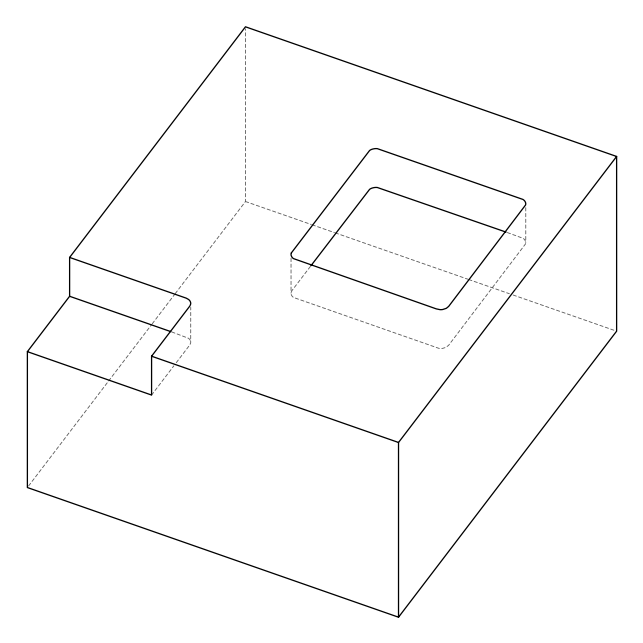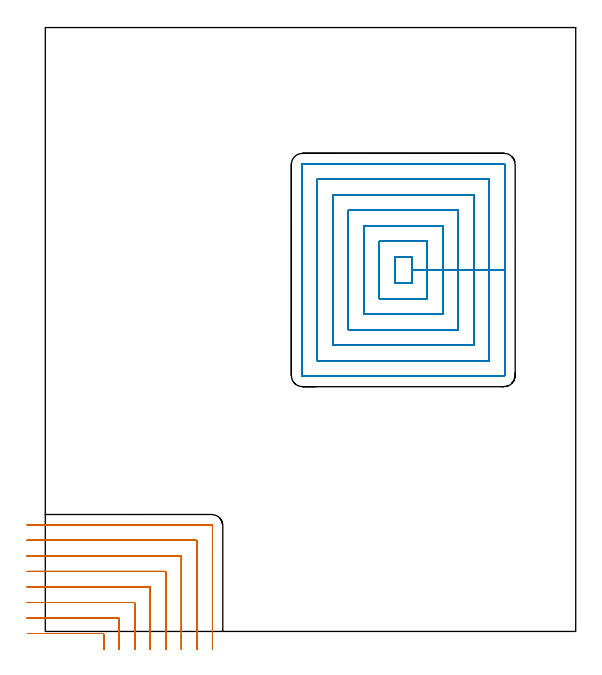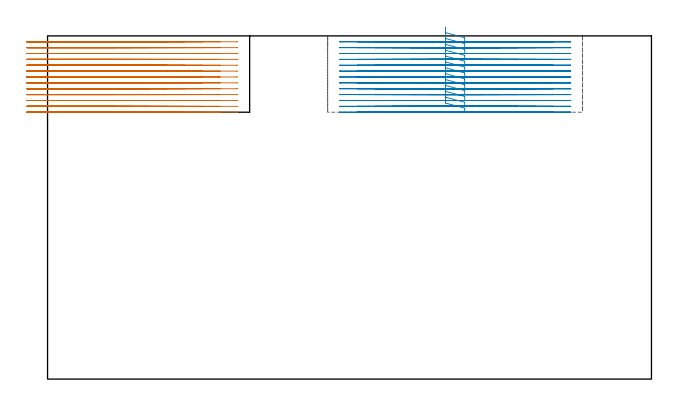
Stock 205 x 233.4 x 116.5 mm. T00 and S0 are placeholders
(PLAN: 2 operations, 0 tool changes, 52.8 min)
(1 MILL_CORNER_NOTCH_RECTANGULAR | CORNER_NOTCH_RECTANGULAR | NXT0201_009 | Follow Part, ap 2, ae 75% | 18.5 min | 80210 mm3)
(2 MILL_RECTANGULAR_POCKET | POCKET_RECTANGULAR_STRAIGHT | NXT0201_009 | Follow Part, ap 2, ae 75% | 34.29 min | 201684 mm3)
(TOOL NXT0201_009 | ENDMILL 8mm [2P460-0800-NA 1630] | D8 FL26 Z6)
(OP 1 MILL_CORNER_NOTCH_RECTANGULAR)
G17 G21 G94 G90
T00 M6
G54
G17 G0 G90 X22.6 Y-7. S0 M3
G43 Z126.5 H1
Z114.508
G94 G1 Y-4. F250.
Y-1.197 F500.
G3 X22.203 Y-0.8 R0.4
G1 X-3.919
X-6.919 F250.
G0 Z126.5
X28.6 Y-7.
Z114.508
G1 Y-4.
Y4.803 F500.
G3 X28.203 Y5.2 R0.4
G1 X-4.
X-7. F250.
G0 Z126.5
X34.6 Y-7.
Z114.508
G1 Y-4.
Y10.803 F500.
G3 X34.203 Y11.2 R0.4
G1 X-4.
X-7. F250.
G0 Z126.5
X40.6 Y-7.
Z114.508
G1 Y-4.
Y16.803 F500.
G3 X40.203 Y17.2 R0.4
G1 X-4.
X-7. F250.
G0 Z126.5
X46.6 Y-7.
Z114.508
G1 Y-4.
Y22.803 F500.
G3 X46.203 Y23.2 R0.4
G1 X-4.
X-7. F250.
G0 Z126.5
X52.6 Y-7.
Z114.508
G1 Y-4.
Y28.802 F500.
G3 X52.202 Y29.2 R0.4
G1 X-4.
X-7. F250.
G0 Z126.5
X58.6 Y-7.
Z114.508
G1 Y-4.
Y34.802 F500.
G3 X58.202 Y35.2 R0.4
G1 X-4.
X-7. F250.
G0 Z126.5
X64.6 Y-7.
Z114.508
G1 Y-4.
Y40.802 F500.
G3 X64.202 Y41.2 R0.4
G1 X-4.
X-7. F250.
G0 Z126.5
X22.6 Y-7.
Z112.515
G1 Y-4.
Y-1.197 F500.
G3 X22.203 Y-0.8 R0.4
G1 X-3.919
X-6.919 F250.
G0 Z126.5
X28.6 Y-7.
Z112.515
G1 Y-4.
Y4.803 F500.
G3 X28.203 Y5.2 R0.4
G1 X-4.
X-7. F250.
G0 Z126.5
X34.6 Y-7.
Z112.515
G1 Y-4.
Y10.803 F500.
G3 X34.203 Y11.2 R0.4
G1 X-4.
X-7. F250.
G0 Z126.5
X40.6 Y-7.
Z112.515
G1 Y-4.
Y16.803 F500.
G3 X40.203 Y17.2 R0.4
G1 X-4.
X-7. F250.
G0 Z126.5
X46.6 Y-7.
Z112.515
G1 Y-4.
Y22.803 F500.
G3 X46.203 Y23.2 R0.4
G1 X-4.
X-7. F250.
G0 Z126.5
X52.6 Y-7.
Z112.515
G1 Y-4.
Y28.802 F500.
G3 X52.202 Y29.2 R0.4
G1 X-4.
X-7. F250.
G0 Z126.5
X58.6 Y-7.
Z112.515
G1 Y-4.
Y34.802 F500.
G3 X58.202 Y35.2 R0.4
G1 X-4.
X-7. F250.
G0 Z126.5
X64.6 Y-7.
Z112.515
G1 Y-4.
Y40.802 F500.
G3 X64.202 Y41.2 R0.4
G1 X-4.
X-7. F250.
G0 Z126.5
X22.6 Y-7.
Z110.523
G1 Y-4.
Y-1.197 F500.
G3 X22.203 Y-0.8 R0.4
G1 X-3.919
X-6.919 F250.
G0 Z126.5
X28.6 Y-7.
Z110.523
G1 Y-4.
Y4.803 F500.
G3 X28.203 Y5.2 R0.4
G1 X-4.
X-7. F250.
G0 Z126.5
X34.6 Y-7.
Z110.523
G1 Y-4.
Y10.803 F500.
G3 X34.203 Y11.2 R0.4
G1 X-4.
X-7. F250.
G0 Z126.5
X40.6 Y-7.
Z110.523
G1 Y-4.
Y16.803 F500.
G3 X40.203 Y17.2 R0.4
G1 X-4.
X-7. F250.
G0 Z126.5
X46.6 Y-7.
Z110.523
G1 Y-4.
Y22.803 F500.
G3 X46.203 Y23.2 R0.4
G1 X-4.
X-7. F250.
G0 Z126.5
X52.6 Y-7.
Z110.523
G1 Y-4.
Y28.802 F500.
G3 X52.202 Y29.2 R0.4
G1 X-4.
X-7. F250.
G0 Z126.5
X58.6 Y-7.
Z110.523
G1 Y-4.
Y34.802 F500.
G3 X58.202 Y35.2 R0.4
G1 X-4.
X-7. F250.
G0 Z126.5
X64.6 Y-7.
Z110.523
G1 Y-4.
Y40.802 F500.
G3 X64.202 Y41.2 R0.4
G1 X-4.
X-7. F250.
G0 Z126.5
X22.6 Y-7.
Z108.531
G1 Y-4.
Y-1.197 F500.
G3 X22.203 Y-0.8 R0.4
G1 X-3.919
X-6.919 F250.
G0 Z126.5
X28.6 Y-7.
Z108.531
G1 Y-4.
Y4.803 F500.
G3 X28.203 Y5.2 R0.4
G1 X-4.
X-7. F250.
G0 Z126.5
X34.6 Y-7.
Z108.531
G1 Y-4.
Y10.803 F500.
G3 X34.203 Y11.2 R0.4
G1 X-4.
X-7. F250.
G0 Z126.5
X40.6 Y-7.
Z108.531
G1 Y-4.
Y16.803 F500.
G3 X40.203 Y17.2 R0.4
G1 X-4.
X-7. F250.
G0 Z126.5
X46.6 Y-7.
Z108.531
G1 Y-4.
Y22.803 F500.
G3 X46.203 Y23.2 R0.4
G1 X-4.
X-7. F250.
G0 Z126.5
X52.6 Y-7.
Z108.531
G1 Y-4.
Y28.802 F500.
G3 X52.202 Y29.2 R0.4
G1 X-4.
X-7. F250.
G0 Z126.5
X58.6 Y-7.
Z108.531
G1 Y-4.
Y34.802 F500.
G3 X58.202 Y35.2 R0.4
G1 X-4.
X-7. F250.
G0 Z126.5
X64.6 Y-7.
Z108.531
G1 Y-4.
Y40.802 F500.
G3 X64.202 Y41.2 R0.4
G1 X-4.
X-7. F250.
G0 Z126.5
X22.6 Y-7.
Z106.538
G1 Y-4.
Y-1.197 F500.
G3 X22.203 Y-0.8 R0.4
G1 X-3.919
X-6.919 F250.
G0 Z126.5
X28.6 Y-7.
Z106.538
G1 Y-4.
Y4.803 F500.
G3 X28.203 Y5.2 R0.4
G1 X-4.
X-7. F250.
G0 Z126.5
X34.6 Y-7.
Z106.538
G1 Y-4.
Y10.803 F500.
G3 X34.203 Y11.2 R0.4
G1 X-4.
X-7. F250.
G0 Z126.5
X40.6 Y-7.
Z106.538
G1 Y-4.
Y16.803 F500.
G3 X40.203 Y17.2 R0.4
G1 X-4.
X-7. F250.
G0 Z126.5
X46.6 Y-7.
Z106.538
G1 Y-4.
Y22.803 F500.
G3 X46.203 Y23.2 R0.4
G1 X-4.
X-7. F250.
G0 Z126.5
X52.6 Y-7.
Z106.538
G1 Y-4.
Y28.802 F500.
G3 X52.202 Y29.2 R0.4
G1 X-4.
X-7. F250.
G0 Z126.5
X58.6 Y-7.
Z106.538
G1 Y-4.
Y34.802 F500.
G3 X58.202 Y35.2 R0.4
G1 X-4.
X-7. F250.
G0 Z126.5
X64.6 Y-7.
Z106.538
G1 Y-4.
Y40.802 F500.
G3 X64.202 Y41.2 R0.4
G1 X-4.
X-7. F250.
G0 Z126.5
X22.6 Y-7.
Z104.546
G1 Y-4.
Y-1.197 F500.
G3 X22.203 Y-0.8 R0.4
G1 X-3.919
X-6.919 F250.
G0 Z126.5
X28.6 Y-7.
Z104.546
G1 Y-4.
Y4.803 F500.
G3 X28.203 Y5.2 R0.4
G1 X-4.
X-7. F250.
G0 Z126.5
X34.6 Y-7.
Z104.546
G1 Y-4.
Y10.803 F500.
G3 X34.203 Y11.2 R0.4
G1 X-4.
X-7. F250.
G0 Z126.5
X40.6 Y-7.
Z104.546
G1 Y-4.
Y16.803 F500.
G3 X40.203 Y17.2 R0.4
G1 X-4.
X-7. F250.
G0 Z126.5
X46.6 Y-7.
Z104.546
G1 Y-4.
Y22.803 F500.
G3 X46.203 Y23.2 R0.4
G1 X-4.
X-7. F250.
G0 Z126.5
X52.6 Y-7.
Z104.546
G1 Y-4.
Y28.802 F500.
G3 X52.202 Y29.2 R0.4
G1 X-4.
X-7. F250.
G0 Z126.5
X58.6 Y-7.
Z104.546
G1 Y-4.
Y34.802 F500.
G3 X58.202 Y35.2 R0.4
G1 X-4.
X-7. F250.
G0 Z126.5
X64.6 Y-7.
Z104.546
G1 Y-4.
Y40.802 F500.
G3 X64.202 Y41.2 R0.4
G1 X-4.
X-7. F250.
G0 Z126.5
X22.6 Y-7.
Z102.554
G1 Y-4.
Y-1.197 F500.
G3 X22.203 Y-0.8 R0.4
G1 X-3.919
X-6.919 F250.
G0 Z126.5
X28.6 Y-7.
Z102.554
G1 Y-4.
Y4.803 F500.
G3 X28.203 Y5.2 R0.4
G1 X-4.
X-7. F250.
G0 Z126.5
X34.6 Y-7.
Z102.554
G1 Y-4.
Y10.803 F500.
G3 X34.203 Y11.2 R0.4
G1 X-4.
X-7. F250.
G0 Z126.5
X40.6 Y-7.
Z102.554
G1 Y-4.
Y16.803 F500.
G3 X40.203 Y17.2 R0.4
G1 X-4.
X-7. F250.
G0 Z126.5
X46.6 Y-7.
Z102.554
G1 Y-4.
Y22.803 F500.
G3 X46.203 Y23.2 R0.4
G1 X-4.
X-7. F250.
G0 Z126.5
X52.6 Y-7.
Z102.554
G1 Y-4.
Y28.802 F500.
G3 X52.202 Y29.2 R0.4
G1 X-4.
X-7. F250.
G0 Z126.5
X58.6 Y-7.
Z102.554
G1 Y-4.
Y34.802 F500.
G3 X58.202 Y35.2 R0.4
G1 X-4.
X-7. F250.
G0 Z126.5
X64.6 Y-7.
Z102.554
G1 Y-4.
Y40.802 F500.
G3 X64.202 Y41.2 R0.4
G1 X-4.
X-7. F250.
G0 Z126.5
X22.6 Y-7.
Z100.562
G1 Y-4.
Y-1.197 F500.
G3 X22.203 Y-0.8 R0.4
G1 X-3.919
X-6.919 F250.
G0 Z126.5
X28.6 Y-7.
Z100.562
G1 Y-4.
Y4.803 F500.
G3 X28.203 Y5.2 R0.4
G1 X-4.
X-7. F250.
G0 Z126.5
X34.6 Y-7.
Z100.562
G1 Y-4.
Y10.803 F500.
G3 X34.203 Y11.2 R0.4
G1 X-4.
X-7. F250.
G0 Z126.5
X40.6 Y-7.
Z100.562
G1 Y-4.
Y16.803 F500.
G3 X40.203 Y17.2 R0.4
G1 X-4.
X-7. F250.
G0 Z126.5
X46.6 Y-7.
Z100.562
G1 Y-4.
Y22.803 F500.
G3 X46.203 Y23.2 R0.4
G1 X-4.
X-7. F250.
G0 Z126.5
X52.6 Y-7.
Z100.562
G1 Y-4.
Y28.802 F500.
G3 X52.202 Y29.2 R0.4
G1 X-4.
X-7. F250.
G0 Z126.5
X58.6 Y-7.
Z100.562
G1 Y-4.
Y34.802 F500.
G3 X58.202 Y35.2 R0.4
G1 X-4.
X-7. F250.
G0 Z126.5
X64.6 Y-7.
Z100.562
G1 Y-4.
Y40.802 F500.
G3 X64.202 Y41.2 R0.4
G1 X-4.
X-7. F250.
G0 Z126.5
X22.6 Y-7.
Z98.569
G1 Y-4.
Y-1.197 F500.
G3 X22.203 Y-0.8 R0.4
G1 X-3.919
X-6.919 F250.
G0 Z126.5
X28.6 Y-7.
Z98.569
G1 Y-4.
Y4.803 F500.
G3 X28.203 Y5.2 R0.4
G1 X-4.
X-7. F250.
G0 Z126.5
X34.6 Y-7.
Z98.569
G1 Y-4.
Y10.803 F500.
G3 X34.203 Y11.2 R0.4
G1 X-4.
X-7. F250.
G0 Z126.5
X40.6 Y-7.
Z98.569
G1 Y-4.
Y16.803 F500.
G3 X40.203 Y17.2 R0.4
G1 X-4.
X-7. F250.
G0 Z126.5
X46.6 Y-7.
Z98.569
G1 Y-4.
Y22.803 F500.
G3 X46.203 Y23.2 R0.4
G1 X-4.
X-7. F250.
G0 Z126.5
X52.6 Y-7.
Z98.569
G1 Y-4.
Y28.802 F500.
G3 X52.202 Y29.2 R0.4
G1 X-4.
X-7. F250.
G0 Z126.5
X58.6 Y-7.
Z98.569
G1 Y-4.
Y34.802 F500.
G3 X58.202 Y35.2 R0.4
G1 X-4.
X-7. F250.
G0 Z126.5
X64.6 Y-7.
Z98.569
G1 Y-4.
Y40.802 F500.
G3 X64.202 Y41.2 R0.4
G1 X-4.
X-7. F250.
G0 Z126.5
X22.6 Y-7.
Z96.577
G1 Y-4.
Y-1.197 F500.
G3 X22.203 Y-0.8 R0.4
G1 X-3.919
X-6.919 F250.
G0 Z126.5
X28.6 Y-7.
Z96.577
G1 Y-4.
Y4.803 F500.
G3 X28.203 Y5.2 R0.4
G1 X-4.
X-7. F250.
G0 Z126.5
X34.6 Y-7.
Z96.577
G1 Y-4.
Y10.803 F500.
G3 X34.203 Y11.2 R0.4
G1 X-4.
X-7. F250.
G0 Z126.5
X40.6 Y-7.
Z96.577
G1 Y-4.
Y16.803 F500.
G3 X40.203 Y17.2 R0.4
G1 X-4.
X-7. F250.
G0 Z126.5
X46.6 Y-7.
Z96.577
G1 Y-4.
Y22.803 F500.
G3 X46.203 Y23.2 R0.4
G1 X-4.
X-7. F250.
G0 Z126.5
X52.6 Y-7.
Z96.577
G1 Y-4.
Y28.802 F500.
G3 X52.202 Y29.2 R0.4
G1 X-4.
X-7. F250.
G0 Z126.5
X58.6 Y-7.
Z96.577
G1 Y-4.
Y34.802 F500.
G3 X58.202 Y35.2 R0.4
G1 X-4.
X-7. F250.
G0 Z126.5
X64.6 Y-7.
Z96.577
G1 Y-4.
Y40.802 F500.
G3 X64.202 Y41.2 R0.4
G1 X-4.
X-7. F250.
G0 Z126.5
X22.6 Y-7.
Z94.585
G1 Y-4.
Y-1.197 F500.
G3 X22.203 Y-0.8 R0.4
G1 X-3.919
X-6.919 F250.
G0 Z126.5
X28.6 Y-7.
Z94.585
G1 Y-4.
Y4.803 F500.
G3 X28.203 Y5.2 R0.4
G1 X-4.
X-7. F250.
G0 Z126.5
X34.6 Y-7.
Z94.585
G1 Y-4.
Y10.803 F500.
G3 X34.203 Y11.2 R0.4
G1 X-4.
X-7. F250.
G0 Z126.5
X40.6 Y-7.
Z94.585
G1 Y-4.
Y16.803 F500.
G3 X40.203 Y17.2 R0.4
G1 X-4.
X-7. F250.
G0 Z126.5
X46.6 Y-7.
Z94.585
G1 Y-4.
Y22.803 F500.
G3 X46.203 Y23.2 R0.4
G1 X-4.
X-7. F250.
G0 Z126.5
X52.6 Y-7.
Z94.585
G1 Y-4.
Y28.802 F500.
G3 X52.202 Y29.2 R0.4
G1 X-4.
X-7. F250.
G0 Z126.5
X58.6 Y-7.
Z94.585
G1 Y-4.
Y34.802 F500.
G3 X58.202 Y35.2 R0.4
G1 X-4.
X-7. F250.
G0 Z126.5
X64.6 Y-7.
Z94.585
G1 Y-4.
Y40.802 F500.
G3 X64.202 Y41.2 R0.4
G1 X-4.
X-7. F250.
G0 Z126.5
X22.6 Y-7.
Z92.592
G1 Y-4.
Y-1.197 F500.
G3 X22.203 Y-0.8 R0.4
G1 X-3.919
X-6.919 F250.
G0 Z126.5
X28.6 Y-7.
Z92.592
G1 Y-4.
Y4.803 F500.
G3 X28.203 Y5.2 R0.4
G1 X-4.
X-7. F250.
G0 Z126.5
X34.6 Y-7.
Z92.592
G1 Y-4.
Y10.803 F500.
G3 X34.203 Y11.2 R0.4
G1 X-4.
X-7. F250.
G0 Z126.5
X40.6 Y-7.
Z92.592
G1 Y-4.
Y16.803 F500.
G3 X40.203 Y17.2 R0.4
G1 X-4.
X-7. F250.
G0 Z126.5
X46.6 Y-7.
Z92.592
G1 Y-4.
Y22.803 F500.
G3 X46.203 Y23.2 R0.4
G1 X-4.
X-7. F250.
G0 Z126.5
X52.6 Y-7.
Z92.592
G1 Y-4.
Y28.802 F500.
G3 X52.202 Y29.2 R0.4
G1 X-4.
X-7. F250.
G0 Z126.5
X58.6 Y-7.
Z92.592
G1 Y-4.
Y34.802 F500.
G3 X58.202 Y35.2 R0.4
G1 X-4.
X-7. F250.
G0 Z126.5
X64.6 Y-7.
Z92.592
G1 Y-4.
Y40.802 F500.
G3 X64.202 Y41.2 R0.4
G1 X-4.
X-7. F250.
G0 Z126.5
X22.6 Y-7.
Z90.6
G1 Y-4.
Y-1.197 F500.
G3 X22.203 Y-0.8 R0.4
G1 X-3.919
X-6.919 F250.
G0 Z126.5
X28.6 Y-7.
Z90.6
G1 Y-4.
Y4.803 F500.
G3 X28.203 Y5.2 R0.4
G1 X-4.
X-7. F250.
G0 Z126.5
X34.6 Y-7.
Z90.6
G1 Y-4.
Y10.803 F500.
G3 X34.203 Y11.2 R0.4
G1 X-4.
X-7. F250.
G0 Z126.5
X40.6 Y-7.
Z90.6
G1 Y-4.
Y16.803 F500.
G3 X40.203 Y17.2 R0.4
G1 X-4.
X-7. F250.
G0 Z126.5
X46.6 Y-7.
Z90.6
G1 Y-4.
Y22.803 F500.
G3 X46.203 Y23.2 R0.4
G1 X-4.
X-7. F250.
G0 Z126.5
X52.6 Y-7.
Z90.6
G1 Y-4.
Y28.802 F500.
G3 X52.202 Y29.2 R0.4
G1 X-4.
X-7. F250.
G0 Z126.5
X58.6 Y-7.
Z90.6
G1 Y-4.
Y34.802 F500.
G3 X58.202 Y35.2 R0.4
G1 X-4.
X-7. F250.
G0 Z126.5
X64.6 Y-7.
Z90.6
G1 Y-4.
Y40.802 F500.
G3 X64.202 Y41.2 R0.4
G1 X-4.
X-7. F250.
G0 Z126.5
M5
M2
(OP 2 MILL_RECTANGULAR_POCKET)
G17 G21 G94 G90
T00 M6
G54
G17 G0 G90 X135.1 Y141.632 S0 M3
G43 Z126.5 H1
Z119.5
G94 G1 Y134.6 Z117.616 F250.
X141.6 Z115.874
Y139.7 Z114.508
Y144.8 F500.
X135.1
Y134.6
X141.6
Y139.7
X147.6
Y150.8
X129.1
Y128.6
X147.6
Y139.7
X153.6
Y156.8
X123.1
Y122.6
X153.6
Y139.7
X159.6
Y162.8
X117.1
Y116.6
X159.6
Y139.7
X165.6
Y168.8
X111.1
Y110.6
X165.6
Y139.7
X171.6
Y174.8
X105.1
Y104.6
X171.6
Y139.7
X177.6
Y180.4
G3 X177.2 Y180.8 R0.4
G1 X99.5
G3 X99.1 Y180.4 R0.4
G1 Y99.
G3 X99.5 Y98.6 R0.4
G1 X177.2
G3 X177.6 Y99. R0.4
G1 Y139.7
Y140.7
G0 X135.1 Y141.632 Z117.508
G1 Y134.6 Z115.624 F250.
X141.6 Z113.882
Y139.7 Z112.515
Y144.8 F500.
X135.1
Y134.6
X141.6
Y139.7
X147.6
Y150.8
X129.1
Y128.6
X147.6
Y139.7
X153.6
Y156.8
X123.1
Y122.6
X153.6
Y139.7
X159.6
Y162.8
X117.1
Y116.6
X159.6
Y139.7
X165.6
Y168.8
X111.1
Y110.6
X165.6
Y139.7
X171.6
Y174.8
X105.1
Y104.6
X171.6
Y139.7
X177.6
Y180.4
G3 X177.2 Y180.8 R0.4
G1 X99.5
G3 X99.1 Y180.4 R0.4
G1 Y99.
G3 X99.5 Y98.6 R0.4
G1 X177.2
G3 X177.6 Y99. R0.4
G1 Y139.7
Y140.7
G0 X135.1 Y141.632 Z115.515
G1 Y134.6 Z113.631 F250.
X141.6 Z111.89
Y139.7 Z110.523
Y144.8 F500.
X135.1
Y134.6
X141.6
Y139.7
X147.6
Y150.8
X129.1
Y128.6
X147.6
Y139.7
X153.6
Y156.8
X123.1
Y122.6
X153.6
Y139.7
X159.6
Y162.8
X117.1
Y116.6
X159.6
Y139.7
X165.6
Y168.8
X111.1
Y110.6
X165.6
Y139.7
X171.6
Y174.8
X105.1
Y104.6
X171.6
Y139.7
X177.6
Y180.4
G3 X177.2 Y180.8 R0.4
G1 X99.5
G3 X99.1 Y180.4 R0.4
G1 Y99.
G3 X99.5 Y98.6 R0.4
G1 X177.2
G3 X177.6 Y99. R0.4
G1 Y139.7
Y140.7
G0 X135.1 Y141.632 Z113.523
G1 Y134.6 Z111.639 F250.
X141.6 Z109.897
Y139.7 Z108.531
Y144.8 F500.
X135.1
Y134.6
X141.6
Y139.7
X147.6
Y150.8
X129.1
Y128.6
X147.6
Y139.7
X153.6
Y156.8
X123.1
Y122.6
X153.6
Y139.7
X159.6
Y162.8
X117.1
Y116.6
X159.6
Y139.7
X165.6
Y168.8
X111.1
Y110.6
X165.6
Y139.7
X171.6
Y174.8
X105.1
Y104.6
X171.6
Y139.7
X177.6
Y180.4
G3 X177.2 Y180.8 R0.4
G1 X99.5
G3 X99.1 Y180.4 R0.4
G1 Y99.
G3 X99.5 Y98.6 R0.4
G1 X177.2
G3 X177.6 Y99. R0.4
G1 Y139.7
Y140.7
G0 X135.1 Y141.632 Z111.531
G1 Y134.6 Z109.647 F250.
X141.6 Z107.905
Y139.7 Z106.538
Y144.8 F500.
X135.1
Y134.6
X141.6
Y139.7
X147.6
Y150.8
X129.1
Y128.6
X147.6
Y139.7
X153.6
Y156.8
X123.1
Y122.6
X153.6
Y139.7
X159.6
Y162.8
X117.1
Y116.6
X159.6
Y139.7
X165.6
Y168.8
X111.1
Y110.6
X165.6
Y139.7
X171.6
Y174.8
X105.1
Y104.6
X171.6
Y139.7
X177.6
Y180.4
G3 X177.2 Y180.8 R0.4
G1 X99.5
G3 X99.1 Y180.4 R0.4
G1 Y99.
G3 X99.5 Y98.6 R0.4
G1 X177.2
G3 X177.6 Y99. R0.4
G1 Y139.7
Y140.7
G0 X135.1 Y141.632 Z109.538
G1 Y134.6 Z107.654 F250.
X141.6 Z105.913
Y139.7 Z104.546
Y144.8 F500.
X135.1
Y134.6
X141.6
Y139.7
X147.6
Y150.8
X129.1
Y128.6
X147.6
Y139.7
X153.6
Y156.8
X123.1
Y122.6
X153.6
Y139.7
X159.6
Y162.8
X117.1
Y116.6
X159.6
Y139.7
X165.6
Y168.8
X111.1
Y110.6
X165.6
Y139.7
X171.6
Y174.8
X105.1
Y104.6
X171.6
Y139.7
X177.6
Y180.4
G3 X177.2 Y180.8 R0.4
G1 X99.5
G3 X99.1 Y180.4 R0.4
G1 Y99.
G3 X99.5 Y98.6 R0.4
G1 X177.2
G3 X177.6 Y99. R0.4
G1 Y139.7
Y140.7
G0 X135.1 Y141.632 Z107.546
G1 Y134.6 Z105.662 F250.
X141.6 Z103.92
Y139.7 Z102.554
Y144.8 F500.
X135.1
Y134.6
X141.6
Y139.7
X147.6
Y150.8
X129.1
Y128.6
X147.6
Y139.7
X153.6
Y156.8
X123.1
Y122.6
X153.6
Y139.7
X159.6
Y162.8
X117.1
Y116.6
X159.6
Y139.7
X165.6
Y168.8
X111.1
Y110.6
X165.6
Y139.7
X171.6
Y174.8
X105.1
Y104.6
X171.6
Y139.7
X177.6
Y180.4
G3 X177.2 Y180.8 R0.4
G1 X99.5
G3 X99.1 Y180.4 R0.4
G1 Y99.
G3 X99.5 Y98.6 R0.4
G1 X177.2
G3 X177.6 Y99. R0.4
G1 Y139.7
Y140.7
G0 X135.1 Y141.632 Z105.554
G1 Y134.6 Z103.67 F250.
X141.6 Z101.928
Y139.7 Z100.562
Y144.8 F500.
X135.1
Y134.6
X141.6
Y139.7
X147.6
Y150.8
X129.1
Y128.6
X147.6
Y139.7
X153.6
Y156.8
X123.1
Y122.6
X153.6
Y139.7
X159.6
Y162.8
X117.1
Y116.6
X159.6
Y139.7
X165.6
Y168.8
X111.1
Y110.6
X165.6
Y139.7
X171.6
Y174.8
X105.1
Y104.6
X171.6
Y139.7
X177.6
Y180.4
G3 X177.2 Y180.8 R0.4
G1 X99.5
G3 X99.1 Y180.4 R0.4
G1 Y99.
G3 X99.5 Y98.6 R0.4
G1 X177.2
G3 X177.6 Y99. R0.4
G1 Y139.7
Y140.7
G0 X135.1 Y141.632 Z103.562
G1 Y134.6 Z101.677 F250.
X141.6 Z99.936
Y139.7 Z98.569
Y144.8 F500.
X135.1
Y134.6
X141.6
Y139.7
X147.6
Y150.8
X129.1
Y128.6
X147.6
Y139.7
X153.6
Y156.8
X123.1
Y122.6
X153.6
Y139.7
X159.6
Y162.8
X117.1
Y116.6
X159.6
Y139.7
X165.6
Y168.8
X111.1
Y110.6
X165.6
Y139.7
X171.6
Y174.8
X105.1
Y104.6
X171.6
Y139.7
X177.6
Y180.4
G3 X177.2 Y180.8 R0.4
G1 X99.5
G3 X99.1 Y180.4 R0.4
G1 Y99.
G3 X99.5 Y98.6 R0.4
G1 X177.2
G3 X177.6 Y99. R0.4
G1 Y139.7
Y140.7
G0 X135.1 Y141.632 Z101.569
G1 Y134.6 Z99.685 F250.
X141.6 Z97.943
Y139.7 Z96.577
Y144.8 F500.
X135.1
Y134.6
X141.6
Y139.7
X147.6
Y150.8
X129.1
Y128.6
X147.6
Y139.7
X153.6
Y156.8
X123.1
Y122.6
X153.6
Y139.7
X159.6
Y162.8
X117.1
Y116.6
X159.6
Y139.7
X165.6
Y168.8
X111.1
Y110.6
X165.6
Y139.7
X171.6
Y174.8
X105.1
Y104.6
X171.6
Y139.7
X177.6
Y180.4
G3 X177.2 Y180.8 R0.4
G1 X99.5
G3 X99.1 Y180.4 R0.4
G1 Y99.
G3 X99.5 Y98.6 R0.4
G1 X177.2
G3 X177.6 Y99. R0.4
G1 Y139.7
Y140.7
G0 X135.1 Y141.632 Z99.577
G1 Y134.6 Z97.693 F250.
X141.6 Z95.951
Y139.7 Z94.585
Y144.8 F500.
X135.1
Y134.6
X141.6
Y139.7
X147.6
Y150.8
X129.1
Y128.6
X147.6
Y139.7
X153.6
Y156.8
X123.1
Y122.6
X153.6
Y139.7
X159.6
Y162.8
X117.1
Y116.6
X159.6
Y139.7
X165.6
Y168.8
X111.1
Y110.6
X165.6
Y139.7
X171.6
Y174.8
X105.1
Y104.6
X171.6
Y139.7
X177.6
Y180.4
G3 X177.2 Y180.8 R0.4
G1 X99.5
G3 X99.1 Y180.4 R0.4
G1 Y99.
G3 X99.5 Y98.6 R0.4
G1 X177.2
G3 X177.6 Y99. R0.4
G1 Y139.7
Y140.7
G0 X135.1 Y141.632 Z97.585
G1 Y134.6 Z95.701 F250.
X141.6 Z93.959
Y139.7 Z92.592
Y144.8 F500.
X135.1
Y134.6
X141.6
Y139.7
X147.6
Y150.8
X129.1
Y128.6
X147.6
Y139.7
X153.6
Y156.8
X123.1
Y122.6
X153.6
Y139.7
X159.6
Y162.8
X117.1
Y116.6
X159.6
Y139.7
X165.6
Y168.8
X111.1
Y110.6
X165.6
Y139.7
X171.6
Y174.8
X105.1
Y104.6
X171.6
Y139.7
X177.6
Y180.4
G3 X177.2 Y180.8 R0.4
G1 X99.5
G3 X99.1 Y180.4 R0.4
G1 Y99.
G3 X99.5 Y98.6 R0.4
G1 X177.2
G3 X177.6 Y99. R0.4
G1 Y139.7
Y140.7
G0 X135.1 Y141.632 Z95.592
G1 Y134.6 Z93.708 F250.
X141.6 Z91.967
Y139.7 Z90.6
Y144.8 F500.
X135.1
Y134.6
X141.6
Y139.7
X147.6
Y150.8
X129.1
Y128.6
X147.6
Y139.7
X153.6
Y156.8
X123.1
Y122.6
X153.6
Y139.7
X159.6
Y162.8
X117.1
Y116.6
X159.6
Y139.7
X165.6
Y168.8
X111.1
Y110.6
X165.6
Y139.7
X171.6
Y174.8
X105.1
Y104.6
X171.6
Y139.7
X177.6
Y180.4
G3 X177.2 Y180.8 R0.4
G1 X99.5
G3 X99.1 Y180.4 R0.4
G1 Y99.
G3 X99.5 Y98.6 R0.4
G1 X177.2
G3 X177.6 Y99. R0.4
G1 Y139.7
Y140.7
G0 Z126.5
M5
M2
